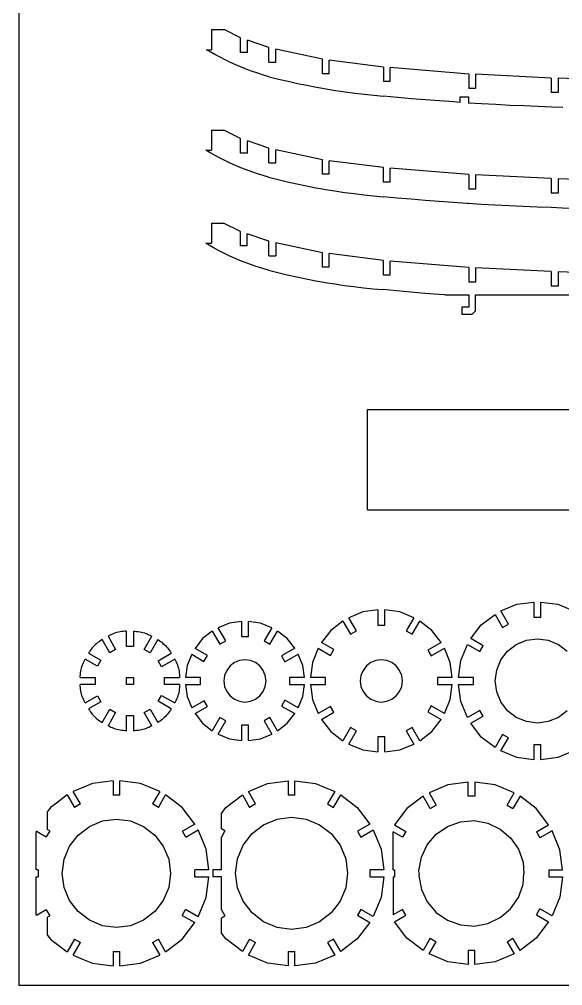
# Model space of a CAD drawing. Extents: x -131 to 131, y -146 to 146.
# Drawn here: x -130.7 to -52.7, y -145.6 to -7.2 of the extents above; entities that cross this region are included whole.
import ezdxf

# ---------------------------------------------------------------- set-up
doc = ezdxf.new("R2010")
doc.units = 0
doc.header["$MEASUREMENT"] = 0
doc.layers.get('0').update_dxf_attribs({"linetype": 'CONTINUOUS'})

msp = doc.modelspace()

# ---------------------------------------------------------------- linework, layer by layer
for p, q in [((-130.66, -145.62), (-130.66, 145.62)), ((-103.09, -8.63), (-103.09, -11.52)), ((-103.09, -8.63), (-101.26, -8.63)), ((-98.95, -9.83), (-101.26, -8.63)), ((-98.95, -11.91), (-98.95, -9.83)), ((-97.94, -11.91), (-97.94, -10.16)), ((-94.85, -11.22), (-97.94, -10.16)), ((-103.09, -11.94), (-103.82, -11.52)), ((-103.82, -11.52), (-103.09, -11.52)), ((-102.6, -12.21), (-103.09, -11.94)), ((-101.86, -12.61), (-102.6, -12.21)), ((-97.94, -11.91), (-98.95, -11.91)), ((-94.85, -13.31), (-94.85, -11.22)), ((-93.84, -13.31), (-93.84, -11.44)), ((-87.17, -12.88), (-93.84, -11.44)), ((-101.11, -12.99), (-101.86, -12.61)), ((-100.35, -13.36), (-101.11, -12.99)), ((-99.58, -13.7), (-100.35, -13.36)), ((-98.91, -13.99), (-99.58, -13.7)), ((-94.85, -13.31), (-93.84, -13.31)), ((-87.17, -14.96), (-87.17, -12.88)), ((-86.2, -14.96), (-86.2, -13.01)), ((-78.41, -14.01), (-86.2, -13.01)), ((-98.8, -14.03), (-98.91, -13.99)), ((-98.02, -14.34), (-98.8, -14.03)), ((-97.23, -14.63), (-98.02, -14.34)), ((-96.43, -14.9), (-97.23, -14.63)), ((-95.62, -15.15), (-96.43, -14.9)), ((-94.81, -15.39), (-95.62, -15.15)), ((-86.2, -14.96), (-87.17, -14.96)), ((-78.41, -14.01), (-78.41, -16.09)), ((-66.2, -15), (-77.44, -14.09)), ((-77.44, -16.09), (-77.44, -14.09)), ((-66.2, -15), (-66.2, -17.08)), ((-65.23, -15.04), (-65.23, -17.08)), ((-54.35, -15.58), (-65.23, -15.04)), ((-94.81, -15.39), (-93.46, -15.73)), ((-93.46, -15.73), (-92.11, -16.04)), ((-92.11, -16.04), (-90.76, -16.34)), ((-90.76, -16.34), (-89.4, -16.62)), ((-77.44, -16.09), (-78.41, -16.09)), ((-54.35, -15.58), (-54.35, -17.67)), ((-53.38, -15.61), (-53.38, -17.67)), ((-44.94, -15.91), (-53.38, -15.61)), ((-89.4, -16.62), (-88.04, -16.88)), ((-88.04, -16.88), (-87.17, -17.04)), ((-87.17, -17.04), (-86.67, -17.13)), ((-86.67, -17.13), (-85.3, -17.35)), ((-85.3, -17.35), (-83.93, -17.55)), ((-83.93, -17.55), (-82.55, -17.74)), ((-82.55, -17.74), (-81.17, -17.9)), ((-81.17, -17.9), (-79.79, -18.04)), ((-65.23, -17.08), (-66.2, -17.08)), ((-53.38, -17.67), (-54.35, -17.67)), ((-79.79, -18.04), (-78.41, -18.17)), ((-76.41, -18.36), (-78.41, -18.17)), ((-74.4, -18.54), (-76.41, -18.36)), ((-72.39, -18.71), (-74.4, -18.54)), ((-70.38, -18.86), (-72.39, -18.71)), ((-68.37, -19.01), (-70.38, -18.86)), ((-67.4, -19.08), (-68.37, -19.01)), ((-67.4, -18.29), (-66.24, -18.29)), ((-67.4, -19.08), (-67.4, -18.29)), ((-66.24, -18.29), (-66.24, -19.15)), ((-66.2, -19.16), (-66.24, -19.15)), ((-64.34, -19.27), (-66.2, -19.16)), ((-62.33, -19.38), (-64.34, -19.27)), ((-60.31, -19.49), (-62.33, -19.38)), ((-58.3, -19.58), (-60.31, -19.49)), ((-56.29, -19.66), (-58.3, -19.58)), ((-54.27, -19.73), (-56.29, -19.66)), ((-52.7, -19.8), (-54.27, -19.73)), ((-103.09, -23.04), (-103.09, -25.93)), ((-103.09, -23.04), (-101.34, -23.04)), ((-98.95, -24.23), (-101.34, -23.04)), ((-98.95, -26.32), (-98.95, -24.23)), ((-97.94, -26.32), (-97.94, -24.57)), ((-94.85, -25.64), (-97.94, -24.57)), ((-103.17, -26.35), (-103.9, -25.93)), ((-103.9, -25.93), (-103.09, -25.93)), ((-94.85, -27.72), (-94.85, -25.64)), ((-93.84, -27.72), (-93.84, -25.85)), ((-87.17, -27.29), (-93.84, -25.85)), ((-102.68, -26.62), (-103.17, -26.35)), ((-101.94, -27.02), (-102.68, -26.62)), ((-101.19, -27.4), (-101.94, -27.02)), ((-100.42, -27.77), (-101.19, -27.4)), ((-97.94, -26.32), (-98.95, -26.32)), ((-87.17, -29.37), (-87.17, -27.29)), ((-86.2, -29.37), (-86.2, -27.42)), ((-78.41, -28.42), (-86.2, -27.42)), ((-99.66, -28.11), (-100.42, -27.77)), ((-98.99, -28.4), (-99.66, -28.11)), ((-98.88, -28.44), (-98.99, -28.4)), ((-98.09, -28.75), (-98.88, -28.44)), ((-97.3, -29.04), (-98.09, -28.75)), ((-96.5, -29.31), (-97.3, -29.04)), ((-94.85, -27.72), (-93.84, -27.72)), ((-78.41, -30.5), (-78.41, -28.42)), ((-77.44, -30.5), (-77.44, -28.5)), ((-66.2, -29.4), (-77.44, -28.5)), ((-95.7, -29.56), (-96.5, -29.31)), ((-94.89, -29.8), (-95.7, -29.56)), ((-94.89, -29.8), (-93.54, -30.13)), ((-93.54, -30.13), (-92.19, -30.45)), ((-92.19, -30.45), (-90.83, -30.75)), ((-86.2, -29.37), (-87.17, -29.37)), ((-66.2, -29.4), (-66.2, -31.48)), ((-65.23, -29.45), (-65.23, -31.48)), ((-54.35, -29.98), (-65.23, -29.45)), ((-54.35, -29.98), (-54.35, -32.08)), ((-53.38, -30.02), (-53.38, -32.08)), ((-44.94, -30.32), (-53.38, -30.02)), ((-90.83, -30.75), (-89.48, -31.03)), ((-89.48, -31.03), (-88.11, -31.29)), ((-88.11, -31.29), (-87.24, -31.45)), ((-87.24, -31.45), (-86.75, -31.54)), ((-86.75, -31.54), (-85.38, -31.76)), ((-85.38, -31.76), (-84, -31.96)), ((-77.44, -30.5), (-78.41, -30.5)), ((-65.23, -31.48), (-66.2, -31.48)), ((-84, -31.96), (-82.63, -32.14)), ((-82.63, -32.14), (-81.25, -32.31)), ((-81.25, -32.31), (-79.87, -32.45)), ((-79.87, -32.45), (-78.49, -32.58)), ((-76.48, -32.77), (-78.49, -32.58)), ((-74.47, -32.95), (-76.48, -32.77)), ((-72.46, -33.11), (-74.47, -32.95)), ((-70.45, -33.27), (-72.46, -33.11)), ((-53.38, -32.08), (-54.35, -32.08)), ((-68.44, -33.42), (-70.45, -33.27)), ((-66.43, -33.55), (-68.44, -33.42)), ((-66.27, -33.56), (-66.43, -33.55)), ((-64.42, -33.68), (-66.27, -33.56)), ((-62.4, -33.79), (-64.42, -33.68)), ((-60.39, -33.9), (-62.4, -33.79)), ((-58.38, -33.99), (-60.39, -33.9)), ((-56.36, -34.07), (-58.38, -33.99)), ((-54.35, -34.14), (-56.36, -34.07)), ((-52.77, -34.21), (-54.35, -34.14)), ((-51.2, -34.27), (-52.77, -34.21)), ((-103.09, -36.36), (-103.09, -39.25)), ((-103.09, -36.36), (-101.37, -36.36)), ((-98.95, -37.56), (-101.37, -36.36)), ((-98.95, -39.64), (-98.95, -37.56)), ((-97.98, -39.64), (-97.98, -37.89)), ((-94.85, -38.96), (-97.98, -37.89)), ((-103.19, -39.67), (-103.92, -39.25)), ((-103.92, -39.25), (-103.09, -39.25)), ((-102.71, -39.94), (-103.19, -39.67)), ((-101.97, -40.34), (-102.71, -39.94)), ((-97.98, -39.64), (-98.95, -39.64)), ((-94.85, -41.04), (-94.85, -38.96)), ((-93.84, -39.18), (-93.84, -41.04)), ((-87.17, -40.61), (-93.84, -39.18)), ((-101.21, -40.73), (-101.97, -40.34)), ((-100.45, -41.09), (-101.21, -40.73)), ((-99.68, -41.44), (-100.45, -41.09)), ((-99.02, -41.73), (-99.68, -41.44)), ((-94.85, -41.04), (-93.84, -41.04)), ((-87.17, -42.69), (-87.17, -40.61)), ((-86.2, -42.69), (-86.2, -40.74)), ((-78.41, -41.74), (-86.2, -40.74)), ((-98.91, -41.76), (-99.02, -41.73)), ((-98.12, -42.07), (-98.91, -41.76)), ((-97.33, -42.36), (-98.12, -42.07)), ((-96.53, -42.63), (-97.33, -42.36)), ((-95.73, -42.89), (-96.53, -42.63)), ((-94.91, -43.12), (-95.73, -42.89)), ((-86.2, -42.69), (-87.17, -42.69)), ((-78.41, -43.82), (-78.41, -41.74)), ((-77.44, -43.82), (-77.44, -41.82)), ((-66.2, -42.73), (-77.44, -41.82)), ((-66.2, -42.73), (-66.2, -44.81)), ((-65.23, -42.77), (-65.23, -44.81)), ((-54.35, -43.31), (-65.23, -42.77)), ((-94.91, -43.12), (-93.57, -43.46)), ((-93.57, -43.46), (-92.22, -43.78)), ((-92.22, -43.78), (-90.86, -44.07)), ((-90.86, -44.07), (-89.5, -44.35)), ((-77.44, -43.82), (-78.41, -43.82)), ((-54.35, -43.31), (-54.35, -45.39)), ((-53.38, -43.34), (-53.38, -45.39)), ((-44.93, -43.64), (-53.38, -43.34)), ((-89.5, -44.35), (-88.14, -44.62)), ((-88.14, -44.62), (-87.27, -44.77)), ((-87.27, -44.77), (-86.77, -44.86)), ((-86.77, -44.86), (-85.4, -45.08)), ((-85.4, -45.08), (-84.03, -45.28)), ((-84.03, -45.28), (-82.66, -45.47)), ((-82.66, -45.47), (-81.28, -45.63)), ((-81.28, -45.63), (-79.9, -45.78)), ((-65.23, -44.81), (-66.2, -44.81)), ((-53.38, -45.39), (-54.35, -45.39)), ((-79.9, -45.78), (-78.52, -45.9)), ((-76.51, -46.09), (-78.52, -45.9)), ((-74.5, -46.27), (-76.51, -46.09)), ((-72.49, -46.44), (-74.5, -46.27)), ((-70.48, -46.59), (-72.49, -46.44)), ((-69.61, -46.66), (-70.48, -46.59)), ((-69.61, -46.66), (-66.2, -46.66)), ((-66.2, -46.66), (-66.2, -48.41)), ((-65.23, -46.66), (-50.67, -46.66)), ((-65.23, -48.91), (-65.23, -46.66)), ((-67.2, -48.41), (-67.2, -49.41)), ((-66.2, -48.41), (-67.2, -48.41)), ((-67.2, -49.41), (-65.71, -49.41)), ((-65.23, -48.91), (-65.71, -49.41)), ((-80.7, -63.06), (-34.63, -63.06)), ((-80.7, -77.44), (-80.7, -63.06)), ((-80.7, -77.44), (-34.63, -77.44)), ((-61.58, -91.93), (-59.29, -90.98)), ((-59.29, -90.98), (-56.84, -90.66)), ((-56.84, -90.66), (-56.84, -92.83)), ((-55.87, -90.66), (-53.41, -90.98)), ((-55.87, -92.83), (-55.87, -90.66)), ((-53.41, -90.98), (-51.12, -91.93)), ((-81.38, -92.07), (-83.39, -92.91)), ((-79.21, -91.79), (-81.38, -92.07)), ((-79.21, -91.79), (-79.21, -93.96)), ((-78.24, -93.96), (-78.24, -91.79)), ((-76.08, -92.07), (-78.24, -91.79)), ((-74.06, -92.91), (-76.08, -92.07)), ((-64.39, -93.92), (-62.42, -92.42)), ((-62.42, -92.42), (-61.34, -94.3)), ((-60.49, -93.82), (-61.58, -91.93)), ((-100.51, -93.67), (-102.13, -94.34)), ((-98.77, -93.44), (-100.51, -93.67)), ((-98.77, -93.44), (-98.77, -95.61)), ((-97.8, -95.61), (-97.8, -93.44)), ((-96.07, -93.67), (-97.8, -93.44)), ((-94.45, -94.34), (-96.07, -93.67)), ((-84.23, -93.39), (-85.97, -94.72)), ((-84.23, -93.39), (-83.15, -95.28)), ((-82.31, -94.79), (-83.39, -92.91)), ((-79.21, -93.96), (-78.24, -93.96)), ((-74.06, -92.91), (-75.15, -94.79)), ((-74.31, -95.28), (-73.22, -93.39)), ((-71.49, -94.72), (-73.22, -93.39)), ((-65.9, -95.89), (-64.39, -93.92)), ((-61.34, -94.3), (-60.49, -93.82)), ((-56.84, -92.83), (-55.87, -92.83)), ((-117.73, -95.45), (-117.93, -95.56)), ((-117.52, -95.35), (-117.73, -95.45)), ((-117.31, -95.25), (-117.52, -95.35)), ((-117.09, -95.17), (-117.31, -95.25)), ((-116.87, -95.09), (-117.09, -95.17)), ((-116.65, -95.03), (-116.87, -95.09)), ((-116.43, -94.97), (-116.65, -95.03)), ((-116.2, -94.93), (-116.43, -94.97)), ((-115.97, -94.89), (-116.2, -94.93)), ((-115.74, -94.87), (-115.97, -94.89)), ((-115.51, -94.85), (-115.74, -94.87)), ((-115.27, -94.85), (-115.51, -94.85)), ((-115.27, -97.01), (-115.27, -94.85)), ((-114.3, -94.85), (-114.3, -97.01)), ((-114.3, -94.85), (-114.07, -94.85)), ((-114.07, -94.85), (-113.84, -94.87)), ((-113.84, -94.87), (-113.61, -94.89)), ((-113.61, -94.89), (-113.38, -94.93)), ((-113.38, -94.93), (-113.15, -94.97)), ((-113.15, -94.97), (-112.93, -95.03)), ((-112.93, -95.03), (-112.7, -95.09)), ((-112.7, -95.09), (-112.48, -95.17)), ((-112.48, -95.17), (-112.27, -95.25)), ((-112.27, -95.25), (-112.06, -95.35)), ((-112.06, -95.35), (-111.85, -95.45)), ((-111.85, -95.45), (-111.64, -95.56)), ((-102.97, -94.83), (-104.37, -95.9)), ((-102.97, -94.83), (-101.88, -96.71)), ((-101.04, -96.22), (-102.13, -94.34)), ((-94.45, -94.34), (-95.54, -96.22)), ((-94.7, -96.71), (-93.61, -94.83)), ((-92.22, -95.89), (-93.61, -94.83)), ((-85.97, -94.72), (-87.3, -96.45)), ((-83.15, -95.28), (-82.31, -94.79)), ((-75.15, -94.79), (-74.31, -95.28)), ((-70.16, -96.45), (-71.49, -94.72)), ((-119.87, -96.89), (-120.04, -97.06)), ((-119.71, -96.73), (-119.87, -96.89)), ((-119.53, -96.58), (-119.71, -96.73)), ((-119.35, -96.43), (-119.53, -96.58)), ((-119.16, -96.29), (-119.35, -96.43)), ((-118.97, -96.17), (-119.16, -96.29)), ((-118.77, -96.04), (-118.97, -96.17)), ((-117.69, -97.92), (-118.77, -96.04)), ((-117.93, -95.56), (-116.85, -97.44)), ((-112.73, -97.44), (-111.64, -95.56)), ((-110.8, -96.04), (-111.89, -97.92)), ((-110.8, -96.04), (-110.61, -96.17)), ((-110.61, -96.17), (-110.41, -96.29)), ((-110.41, -96.29), (-110.23, -96.43)), ((-110.23, -96.43), (-110.05, -96.58)), ((-110.05, -96.58), (-109.87, -96.73)), ((-109.87, -96.73), (-109.7, -96.89)), ((-109.7, -96.89), (-109.54, -97.06)), ((-104.37, -95.9), (-105.44, -97.31)), ((-101.88, -96.71), (-101.04, -96.22)), ((-98.77, -95.61), (-97.8, -95.61)), ((-95.54, -96.22), (-94.7, -96.71)), ((-91.15, -97.28), (-92.22, -95.89)), ((-85.54, -97.47), (-87.3, -96.45)), ((-70.16, -96.45), (-72.04, -97.54)), ((-67.33, -99.02), (-66.38, -96.73)), ((-66.38, -96.73), (-64.62, -97.75)), ((-64.14, -96.91), (-65.9, -95.89)), ((-64.62, -97.75), (-64.14, -96.91)), ((-60.62, -97.7), (-59.37, -96.74)), ((-59.37, -96.74), (-57.91, -96.14)), ((-57.91, -96.14), (-56.35, -95.93)), ((-56.35, -95.93), (-54.79, -96.14)), ((-54.79, -96.14), (-53.34, -96.74)), ((-53.34, -96.74), (-52.09, -97.7)), ((-120.6, -97.79), (-120.72, -97.99)), ((-120.72, -97.99), (-118.96, -99.01)), ((-120.47, -97.6), (-120.6, -97.79)), ((-120.33, -97.41), (-120.47, -97.6)), ((-120.19, -97.23), (-120.33, -97.41)), ((-120.04, -97.06), (-120.19, -97.23)), ((-116.85, -97.44), (-117.69, -97.92)), ((-114.3, -97.01), (-115.27, -97.01)), ((-111.89, -97.92), (-112.73, -97.44)), ((-110.74, -99.08), (-108.86, -97.99)), ((-109.54, -97.06), (-109.39, -97.23)), ((-109.39, -97.23), (-109.24, -97.41)), ((-109.24, -97.41), (-109.11, -97.6)), ((-109.11, -97.6), (-108.98, -97.79)), ((-108.98, -97.79), (-108.86, -97.99)), ((-105.93, -98.15), (-106.59, -99.76)), ((-105.93, -98.15), (-104.17, -99.16)), ((-103.68, -98.32), (-105.44, -97.31)), ((-91.15, -97.28), (-93.04, -98.37)), ((-92.55, -99.21), (-90.67, -98.12)), ((-90, -99.74), (-90.67, -98.12)), ((-87.78, -97.29), (-88.62, -99.31)), ((-87.78, -97.29), (-86.02, -98.31)), ((-86.02, -98.31), (-85.54, -97.47)), ((-72.04, -97.54), (-71.56, -98.38)), ((-71.56, -98.38), (-69.67, -97.29)), ((-68.84, -99.31), (-69.67, -97.29)), ((-61.57, -98.95), (-60.62, -97.7)), ((-121.67, -99.89), (-121.6, -99.67)), ((-121.6, -99.67), (-121.51, -99.46)), ((-121.51, -99.46), (-121.42, -99.24)), ((-121.42, -99.24), (-121.32, -99.04)), ((-121.32, -99.04), (-121.21, -98.83)), ((-119.45, -99.85), (-121.21, -98.83)), ((-118.96, -99.01), (-119.45, -99.85)), ((-110.26, -99.92), (-110.74, -99.08)), ((-108.37, -98.83), (-110.26, -99.92)), ((-108.37, -98.83), (-108.26, -99.04)), ((-108.26, -99.04), (-108.16, -99.24)), ((-108.16, -99.24), (-108.06, -99.46)), ((-108.06, -99.46), (-107.98, -99.67)), ((-107.98, -99.67), (-107.91, -99.89)), ((-104.17, -99.16), (-103.68, -98.32)), ((-99.8, -99.34), (-100.43, -99.82)), ((-99.07, -99.04), (-99.8, -99.34)), ((-98.29, -98.94), (-99.07, -99.04)), ((-97.51, -99.04), (-98.29, -98.94)), ((-96.78, -99.34), (-97.51, -99.04)), ((-96.15, -99.82), (-96.78, -99.34)), ((-93.04, -98.37), (-92.55, -99.21)), ((-88.62, -99.31), (-88.9, -101.48)), ((-80.24, -99.34), (-80.86, -99.82)), ((-79.51, -99.04), (-80.24, -99.34)), ((-78.73, -98.94), (-79.51, -99.04)), ((-77.94, -99.04), (-78.73, -98.94)), ((-77.21, -99.34), (-77.94, -99.04)), ((-76.59, -99.82), (-77.21, -99.34)), ((-68.55, -101.48), (-68.84, -99.31)), ((-67.65, -101.48), (-67.33, -99.02)), ((-62.18, -100.4), (-61.57, -98.95)), ((-121.91, -101.26), (-121.9, -101.03)), ((-121.9, -101.03), (-121.87, -100.8)), ((-121.87, -100.8), (-121.84, -100.57)), ((-121.84, -100.57), (-121.79, -100.34)), ((-121.79, -100.34), (-121.74, -100.11)), ((-121.74, -100.11), (-121.67, -99.89)), ((-107.91, -99.89), (-107.84, -100.11)), ((-107.84, -100.11), (-107.79, -100.34)), ((-107.79, -100.34), (-107.74, -100.57)), ((-107.74, -100.57), (-107.71, -100.8)), ((-107.71, -100.8), (-107.68, -101.03)), ((-107.68, -101.03), (-107.67, -101.26)), ((-106.59, -99.76), (-106.81, -101.49)), ((-100.91, -100.45), (-101.21, -101.18)), ((-100.43, -99.82), (-100.91, -100.45)), ((-95.67, -100.45), (-96.15, -99.82)), ((-95.37, -101.18), (-95.67, -100.45)), ((-89.77, -101.48), (-90, -99.74)), ((-81.35, -100.45), (-81.65, -101.18)), ((-80.86, -99.82), (-81.35, -100.45)), ((-76.11, -100.45), (-76.59, -99.82)), ((-75.81, -101.18), (-76.11, -100.45)), ((-62.38, -101.96), (-62.18, -100.4)), ((-121.92, -101.49), (-121.91, -101.26)), ((-121.92, -101.49), (-119.77, -101.49)), ((-119.77, -101.49), (-119.77, -102.46)), ((-115.27, -101.49), (-114.3, -101.49)), ((-115.27, -102.46), (-115.27, -101.49)), ((-114.3, -101.49), (-114.3, -102.46)), ((-109.81, -101.49), (-107.66, -101.49)), ((-109.81, -102.46), (-109.81, -101.49)), ((-107.67, -101.26), (-107.66, -101.49)), ((-104.67, -101.49), (-106.81, -101.49)), ((-104.67, -102.46), (-104.67, -101.49)), ((-101.21, -101.18), (-101.31, -101.96)), ((-101.31, -101.96), (-101.21, -102.74)), ((-95.27, -101.96), (-95.37, -101.18)), ((-95.37, -102.74), (-95.27, -101.96)), ((-89.77, -101.48), (-91.91, -101.48)), ((-91.91, -101.48), (-91.91, -102.45)), ((-91.91, -102.45), (-89.77, -102.45)), ((-90, -104.18), (-89.77, -102.45)), ((-86.76, -101.48), (-88.9, -101.48)), ((-88.9, -102.45), (-88.62, -104.61)), ((-88.9, -102.45), (-86.76, -102.45)), ((-86.76, -102.45), (-86.76, -101.48)), ((-81.65, -101.18), (-81.75, -101.96)), ((-81.75, -101.96), (-81.65, -102.74)), ((-75.7, -101.96), (-75.81, -101.18)), ((-75.81, -102.74), (-75.7, -101.96)), ((-68.55, -101.48), (-70.69, -101.48)), ((-70.69, -101.48), (-70.69, -102.45)), ((-70.69, -102.45), (-68.55, -102.45)), ((-68.84, -104.61), (-68.55, -102.45)), ((-65.51, -101.48), (-67.65, -101.48)), ((-67.33, -104.9), (-67.65, -102.45)), ((-67.65, -102.45), (-65.51, -102.45)), ((-65.51, -102.45), (-65.51, -101.48)), ((-62.18, -103.52), (-62.38, -101.96)), ((-121.91, -102.69), (-121.92, -102.46)), ((-119.77, -102.46), (-121.92, -102.46)), ((-121.9, -102.92), (-121.91, -102.69)), ((-121.87, -103.16), (-121.9, -102.92)), ((-121.84, -103.38), (-121.87, -103.16)), ((-121.79, -103.61), (-121.84, -103.38)), ((-121.74, -103.84), (-121.79, -103.61)), ((-121.67, -104.06), (-121.74, -103.84)), ((-114.3, -102.46), (-115.27, -102.46)), ((-107.66, -102.46), (-109.81, -102.46)), ((-107.84, -103.84), (-107.91, -104.06)), ((-107.79, -103.61), (-107.84, -103.84)), ((-107.74, -103.38), (-107.79, -103.61)), ((-107.71, -103.16), (-107.74, -103.38)), ((-107.68, -102.92), (-107.71, -103.16)), ((-107.67, -102.69), (-107.68, -102.92)), ((-107.66, -102.46), (-107.67, -102.69)), ((-106.81, -102.46), (-106.58, -104.19)), ((-106.81, -102.46), (-104.67, -102.46)), ((-101.21, -102.74), (-100.91, -103.47)), ((-100.91, -103.47), (-100.43, -104.1)), ((-96.15, -104.1), (-95.67, -103.47)), ((-95.67, -103.47), (-95.37, -102.74)), ((-81.65, -102.74), (-81.35, -103.47)), ((-81.35, -103.47), (-80.86, -104.1)), ((-76.59, -104.1), (-76.11, -103.47)), ((-76.11, -103.47), (-75.81, -102.74)), ((-61.57, -104.98), (-62.18, -103.52)), ((-121.6, -104.28), (-121.67, -104.06)), ((-121.51, -104.5), (-121.6, -104.28)), ((-121.42, -104.71), (-121.51, -104.5)), ((-121.32, -104.92), (-121.42, -104.71)), ((-121.21, -105.12), (-121.32, -104.92)), ((-121.21, -105.12), (-119.44, -104.1)), ((-118.95, -104.94), (-120.72, -105.96)), ((-119.44, -104.1), (-118.95, -104.94)), ((-110.75, -104.87), (-110.27, -104.03)), ((-108.86, -105.96), (-110.75, -104.87)), ((-110.27, -104.03), (-108.37, -105.12)), ((-108.26, -104.92), (-108.37, -105.12)), ((-108.16, -104.71), (-108.26, -104.92)), ((-108.06, -104.5), (-108.16, -104.71)), ((-107.98, -104.28), (-108.06, -104.5)), ((-107.91, -104.06), (-107.98, -104.28)), ((-106.58, -104.19), (-105.91, -105.8)), ((-104.15, -104.79), (-105.91, -105.8)), ((-103.67, -105.63), (-104.15, -104.79)), ((-100.43, -104.1), (-99.8, -104.58)), ((-99.8, -104.58), (-99.07, -104.88)), ((-99.07, -104.88), (-98.29, -104.99)), ((-98.29, -104.99), (-97.51, -104.88)), ((-97.51, -104.88), (-96.78, -104.58)), ((-96.78, -104.58), (-96.15, -104.1)), ((-92.55, -104.72), (-93.04, -105.56)), ((-90.67, -105.8), (-92.55, -104.72)), ((-90.67, -105.8), (-90, -104.18)), ((-88.62, -104.61), (-87.78, -106.63)), ((-80.86, -104.1), (-80.24, -104.58)), ((-80.24, -104.58), (-79.51, -104.88)), ((-79.51, -104.88), (-78.73, -104.99)), ((-78.73, -104.99), (-77.94, -104.88)), ((-77.94, -104.88), (-77.21, -104.58)), ((-77.21, -104.58), (-76.59, -104.1)), ((-69.67, -106.63), (-68.84, -104.61)), ((-66.38, -107.19), (-67.33, -104.9)), ((-60.62, -106.23), (-61.57, -104.98)), ((-120.72, -105.96), (-120.6, -106.16)), ((-120.6, -106.16), (-120.47, -106.35)), ((-120.47, -106.35), (-120.33, -106.54)), ((-120.33, -106.54), (-120.19, -106.72)), ((-118.77, -107.91), (-117.68, -106.01)), ((-116.84, -106.49), (-117.93, -108.39)), ((-117.68, -106.01), (-116.84, -106.49)), ((-112.74, -106.49), (-111.9, -106.01)), ((-111.64, -108.39), (-112.74, -106.49)), ((-111.9, -106.01), (-110.8, -107.91)), ((-109.24, -106.54), (-109.39, -106.72)), ((-109.11, -106.35), (-109.24, -106.54)), ((-108.98, -106.16), (-109.11, -106.35)), ((-108.86, -105.96), (-108.98, -106.16)), ((-105.43, -106.64), (-103.67, -105.63)), ((-93.04, -105.56), (-91.15, -106.64)), ((-86.02, -105.61), (-87.78, -106.63)), ((-87.3, -107.47), (-85.54, -106.45)), ((-85.54, -106.45), (-86.02, -105.61)), ((-71.56, -105.54), (-72.04, -106.38)), ((-72.04, -106.38), (-70.16, -107.47)), ((-69.67, -106.63), (-71.56, -105.54)), ((-64.62, -106.18), (-66.38, -107.19)), ((-64.14, -107.02), (-64.62, -106.18)), ((-59.37, -107.19), (-60.62, -106.23)), ((-52.09, -106.23), (-53.34, -107.19)), ((-120.19, -106.72), (-120.04, -106.89)), ((-120.04, -106.89), (-119.87, -107.06)), ((-119.87, -107.06), (-119.71, -107.22)), ((-119.71, -107.22), (-119.53, -107.38)), ((-119.53, -107.38), (-119.35, -107.52)), ((-119.35, -107.52), (-119.16, -107.66)), ((-119.16, -107.66), (-118.97, -107.79)), ((-118.97, -107.79), (-118.77, -107.91)), ((-115.27, -106.93), (-114.3, -106.93)), ((-115.27, -109.1), (-115.27, -106.93)), ((-114.3, -106.93), (-114.3, -109.1)), ((-110.61, -107.79), (-110.8, -107.91)), ((-110.41, -107.66), (-110.61, -107.79)), ((-110.23, -107.52), (-110.41, -107.66)), ((-110.05, -107.38), (-110.23, -107.52)), ((-109.87, -107.22), (-110.05, -107.38)), ((-109.7, -107.06), (-109.87, -107.22)), ((-109.54, -106.89), (-109.7, -107.06)), ((-109.39, -106.72), (-109.54, -106.89)), ((-105.43, -106.64), (-104.36, -108.03)), ((-101.88, -107.22), (-102.97, -109.1)), ((-102.13, -109.58), (-101.04, -107.7)), ((-101.04, -107.7), (-101.88, -107.22)), ((-94.7, -107.22), (-95.54, -107.7)), ((-95.54, -107.7), (-94.45, -109.58)), ((-93.61, -109.1), (-94.7, -107.22)), ((-92.22, -108.03), (-91.15, -106.64)), ((-87.3, -107.47), (-85.97, -109.2)), ((-71.49, -109.2), (-70.16, -107.47)), ((-65.9, -108.03), (-64.14, -107.02)), ((-57.91, -107.79), (-59.37, -107.19)), ((-56.35, -107.99), (-57.91, -107.79)), ((-54.79, -107.79), (-56.35, -107.99)), ((-53.34, -107.19), (-54.79, -107.79)), ((-117.73, -108.5), (-117.93, -108.39)), ((-117.52, -108.61), (-117.73, -108.5)), ((-117.31, -108.7), (-117.52, -108.61)), ((-117.09, -108.78), (-117.31, -108.7)), ((-116.87, -108.86), (-117.09, -108.78)), ((-116.65, -108.92), (-116.87, -108.86)), ((-116.43, -108.98), (-116.65, -108.92)), ((-116.2, -109.02), (-116.43, -108.98)), ((-115.97, -109.06), (-116.2, -109.02)), ((-115.74, -109.08), (-115.97, -109.06)), ((-115.51, -109.1), (-115.74, -109.08)), ((-115.27, -109.1), (-115.51, -109.1)), ((-114.07, -109.1), (-114.3, -109.1)), ((-113.84, -109.08), (-114.07, -109.1)), ((-113.61, -109.06), (-113.84, -109.08)), ((-113.38, -109.02), (-113.61, -109.06)), ((-113.15, -108.98), (-113.38, -109.02)), ((-112.93, -108.92), (-113.15, -108.98)), ((-112.7, -108.86), (-112.93, -108.92)), ((-112.48, -108.78), (-112.7, -108.86)), ((-112.27, -108.7), (-112.48, -108.78)), ((-112.06, -108.61), (-112.27, -108.7)), ((-111.85, -108.5), (-112.06, -108.61)), ((-111.64, -108.39), (-111.85, -108.5)), ((-104.36, -108.03), (-102.97, -109.1)), ((-97.8, -108.32), (-98.77, -108.32)), ((-98.77, -108.32), (-98.77, -110.48)), ((-97.8, -110.48), (-97.8, -108.32)), ((-93.61, -109.1), (-92.22, -108.03)), ((-85.97, -109.2), (-84.23, -110.53)), ((-83.15, -108.65), (-84.23, -110.53)), ((-83.39, -111.02), (-82.31, -109.13)), ((-82.31, -109.13), (-83.15, -108.65)), ((-74.31, -108.65), (-75.15, -109.13)), ((-75.15, -109.13), (-74.06, -111.02)), ((-73.22, -110.53), (-74.31, -108.65)), ((-73.22, -110.53), (-71.49, -109.2)), ((-64.39, -110), (-65.9, -108.03)), ((-102.13, -109.58), (-100.51, -110.26)), ((-100.51, -110.26), (-98.77, -110.48)), ((-97.8, -110.48), (-96.07, -110.26)), ((-96.07, -110.26), (-94.45, -109.58)), ((-79.21, -109.98), (-79.21, -112.14)), ((-78.24, -109.98), (-79.21, -109.98)), ((-78.24, -112.14), (-78.24, -109.98)), ((-62.42, -111.51), (-64.39, -110)), ((-61.34, -109.62), (-62.42, -111.51)), ((-61.58, -111.99), (-60.49, -110.11)), ((-60.49, -110.11), (-61.34, -109.62)), ((-83.39, -111.02), (-81.38, -111.85)), ((-81.38, -111.85), (-79.21, -112.14)), ((-78.24, -112.14), (-76.08, -111.85)), ((-76.08, -111.85), (-74.06, -111.02)), ((-59.29, -112.94), (-61.58, -111.99)), ((-56.84, -111.11), (-56.84, -113.27)), ((-55.87, -111.11), (-56.84, -111.11)), ((-55.87, -113.27), (-55.87, -111.11)), ((-51.12, -111.99), (-53.41, -112.94)), ((-56.84, -113.27), (-59.29, -112.94)), ((-53.41, -112.94), (-55.87, -113.27)), ((-117.21, -116.26), (-120.18, -116.65)), ((-117.21, -116.26), (-117.21, -118.33)), ((-113.28, -116.65), (-116.24, -116.26)), ((-116.24, -118.33), (-116.24, -116.26)), ((-95.05, -116.67), (-92.09, -116.28)), ((-92.09, -116.28), (-92.09, -118.33)), ((-91.12, -116.28), (-88.16, -116.67)), ((-91.12, -118.33), (-91.12, -116.28)), ((-121.09, -117.03), (-122.94, -117.8)), ((-120.18, -116.65), (-121.09, -117.03)), ((-110.51, -117.8), (-113.28, -116.65)), ((-97.8, -117.81), (-95.05, -116.67)), ((-88.16, -116.67), (-85.4, -117.81)), ((-69.18, -116.86), (-71.89, -117.99)), ((-66.27, -116.48), (-69.18, -116.86)), ((-66.27, -118.49), (-66.27, -116.48)), ((-62.39, -116.86), (-65.3, -116.48)), ((-65.3, -116.48), (-65.3, -118.49)), ((-59.68, -117.99), (-62.39, -116.86)), ((-123.78, -118.28), (-125.32, -119.46)), ((-123.78, -118.28), (-122.74, -120.08)), ((-121.9, -119.59), (-122.94, -117.8)), ((-116.24, -118.33), (-117.21, -118.33)), ((-110.51, -117.8), (-111.55, -119.59)), ((-110.71, -120.08), (-109.67, -118.28)), ((-107.3, -120.1), (-109.67, -118.28)), ((-101.01, -120.11), (-98.65, -118.29)), ((-98.65, -118.29), (-97.62, -120.08)), ((-96.78, -119.59), (-97.8, -117.81)), ((-91.12, -118.33), (-92.09, -118.33)), ((-85.4, -117.81), (-86.43, -119.59)), ((-85.59, -120.08), (-84.56, -118.29)), ((-84.56, -118.29), (-82.19, -120.11)), ((-72.74, -118.47), (-75.06, -120.26)), ((-71.72, -120.22), (-72.74, -118.47)), ((-71.89, -117.99), (-70.88, -119.74)), ((-65.3, -118.49), (-66.27, -118.49)), ((-60.69, -119.74), (-59.68, -117.99)), ((-58.84, -118.47), (-59.85, -120.22)), ((-56.51, -120.26), (-58.84, -118.47)), ((-126.16, -120.1), (-126.55, -120.62)), ((-125.32, -119.46), (-126.16, -120.1)), ((-121.9, -119.59), (-122.74, -120.08)), ((-110.71, -120.08), (-111.55, -119.59)), ((-105.48, -122.48), (-107.3, -120.1)), ((-101.66, -120.95), (-101.01, -120.11)), ((-96.78, -119.59), (-97.62, -120.08)), ((-86.43, -119.59), (-85.59, -120.08)), ((-82.19, -120.11), (-80.37, -122.48)), ((-75.06, -120.26), (-76.85, -122.59)), ((-71.72, -120.22), (-70.88, -119.74)), ((-60.69, -119.74), (-59.85, -120.22)), ((-54.73, -122.59), (-56.51, -120.26)), ((-126.55, -120.62), (-126.64, -120.73)), ((-126.64, -120.73), (-126.64, -123.25)), ((-118.74, -122.03), (-116.73, -121.77)), ((-116.73, -121.77), (-114.72, -122.03)), ((-101.66, -123.15), (-101.66, -120.95)), ((-95.62, -122.56), (-93.68, -121.76)), ((-93.68, -121.76), (-91.6, -121.49)), ((-91.6, -121.49), (-89.52, -121.76)), ((-89.52, -121.76), (-87.58, -122.56)), ((-122.22, -124.04), (-120.61, -122.81)), ((-120.61, -122.81), (-118.74, -122.03)), ((-114.72, -122.03), (-112.84, -122.81)), ((-112.84, -122.81), (-111.24, -124.04)), ((-105.48, -122.48), (-107.27, -123.51)), ((-101.17, -123.44), (-101.66, -123.15)), ((-97.28, -123.84), (-95.62, -122.56)), ((-87.58, -122.56), (-85.92, -123.84)), ((-80.37, -122.48), (-82.15, -123.51)), ((-76.85, -122.59), (-75.23, -123.52)), ((-70.86, -123.93), (-69.24, -122.81)), ((-69.24, -122.81), (-67.38, -122.15)), ((-67.38, -122.15), (-65.79, -122.02)), ((-65.79, -122.02), (-65.42, -121.98)), ((-65.42, -121.98), (-63.47, -122.34)), ((-63.47, -122.34), (-61.69, -123.18)), ((-61.69, -123.18), (-60.19, -124.46)), ((-56.48, -123.6), (-54.73, -122.59)), ((-128.25, -129.05), (-128.25, -123.53)), ((-128.09, -123.53), (-128.25, -123.53)), ((-128.09, -123.53), (-126.79, -124.28)), ((-126.3, -123.44), (-126.79, -124.28)), ((-126.3, -123.44), (-126.64, -123.25)), ((-123.45, -125.65), (-122.22, -124.04)), ((-111.24, -124.04), (-110, -125.65)), ((-106.79, -124.35), (-107.27, -123.51)), ((-106.79, -124.35), (-104.99, -123.32)), ((-103.85, -126.08), (-104.99, -123.32)), ((-101.17, -123.44), (-101.66, -124.33)), ((-101.66, -129.05), (-101.66, -124.33)), ((-98.56, -125.51), (-97.28, -123.84)), ((-85.92, -123.84), (-84.64, -125.51)), ((-82.15, -123.51), (-81.67, -124.35)), ((-81.67, -124.35), (-79.89, -123.32)), ((-79.89, -123.32), (-78.74, -126.08)), ((-77.05, -129.05), (-77.05, -123.59)), ((-75.71, -124.36), (-77.05, -123.59)), ((-75.23, -123.52), (-75.71, -124.36)), ((-72.14, -125.43), (-70.86, -123.93)), ((-60.19, -124.46), (-59.07, -126.08)), ((-56.48, -123.6), (-55.99, -124.44)), ((-54.24, -123.43), (-55.99, -124.44)), ((-53.12, -126.14), (-54.24, -123.43)), ((-124.23, -127.52), (-123.45, -125.65)), ((-110, -125.65), (-109.23, -127.52)), ((-99.36, -127.44), (-98.56, -125.51)), ((-84.64, -125.51), (-83.84, -127.44)), ((-72.98, -127.22), (-72.14, -125.43)), ((-103.46, -129.05), (-103.85, -126.08)), ((-78.74, -126.08), (-78.35, -129.04)), ((-73.34, -129.16), (-72.98, -127.22)), ((-59.07, -126.08), (-58.4, -127.94)), ((-52.74, -129.05), (-53.12, -126.14)), ((-124.49, -129.53), (-124.23, -127.52)), ((-109.23, -127.52), (-108.96, -129.53)), ((-99.64, -129.52), (-99.36, -127.44)), ((-83.84, -127.44), (-83.57, -129.52)), ((-58.4, -127.94), (-58.27, -129.53)), ((-127.95, -129.05), (-128.25, -129.05)), ((-128.25, -130.02), (-127.95, -130.02)), ((-128.25, -135.53), (-128.25, -130.02)), ((-127.95, -129.05), (-127.95, -130.02)), ((-124.23, -131.54), (-124.49, -129.53)), ((-108.96, -129.53), (-109.23, -131.54)), ((-103.46, -129.05), (-105.5, -129.05)), ((-105.5, -130.02), (-105.5, -129.05)), ((-105.5, -130.02), (-103.46, -130.02)), ((-103.85, -132.98), (-103.46, -130.02)), ((-102.89, -129.05), (-102.89, -130.02)), ((-101.66, -129.05), (-102.89, -129.05)), ((-101.66, -130.02), (-102.89, -130.02)), ((-101.66, -134.77), (-101.66, -130.02)), ((-99.36, -131.6), (-99.64, -129.52)), ((-83.57, -129.52), (-83.84, -131.6)), ((-80.38, -129.04), (-80.38, -130.01)), ((-78.35, -129.04), (-80.38, -129.04)), ((-80.38, -130.01), (-78.35, -130.01)), ((-78.35, -130.01), (-78.74, -132.97)), ((-77.05, -129.05), (-76.86, -129.05)), ((-77.05, -130.02), (-76.86, -130.02)), ((-77.05, -130.02), (-77.05, -135.47)), ((-76.86, -129.05), (-76.86, -130.02)), ((-73.31, -129.53), (-73.34, -129.16)), ((-73.31, -129.53), (-73.34, -129.91)), ((-73.34, -129.91), (-72.98, -131.85)), ((-58.4, -131.12), (-58.27, -129.53)), ((-54.72, -129.05), (-54.72, -130.02)), ((-54.72, -129.05), (-52.74, -129.05)), ((-54.72, -130.02), (-52.74, -130.02)), ((-52.74, -130.02), (-53.12, -132.93)), ((-59.07, -132.98), (-58.4, -131.12)), ((-123.45, -133.41), (-124.23, -131.54)), ((-109.23, -131.54), (-110, -133.41)), ((-98.56, -133.54), (-99.36, -131.6)), ((-83.84, -131.6), (-84.64, -133.54)), ((-72.98, -131.85), (-72.14, -133.63)), ((-122.22, -135.02), (-123.45, -133.41)), ((-110, -133.41), (-111.24, -135.02)), ((-104.99, -135.75), (-103.85, -132.98)), ((-97.28, -135.2), (-98.56, -133.54)), ((-84.64, -133.54), (-85.92, -135.2)), ((-78.74, -132.97), (-79.89, -135.73)), ((-72.14, -133.63), (-70.86, -135.13)), ((-60.19, -134.6), (-59.07, -132.98)), ((-53.12, -132.93), (-54.24, -135.64)), ((-128.09, -135.53), (-128.25, -135.53)), ((-126.78, -134.78), (-128.09, -135.53)), ((-126.78, -134.78), (-126.3, -135.62)), ((-126.64, -135.81), (-126.3, -135.62)), ((-120.61, -136.26), (-122.22, -135.02)), ((-111.24, -135.02), (-112.84, -136.26)), ((-107.28, -135.55), (-106.8, -134.7)), ((-107.28, -135.55), (-105.48, -136.59)), ((-104.99, -135.75), (-106.8, -134.7)), ((-101.66, -134.77), (-101.18, -135.61)), ((-101.66, -135.89), (-101.18, -135.61)), ((-95.62, -136.48), (-97.28, -135.2)), ((-85.92, -135.2), (-87.58, -136.48)), ((-81.67, -134.7), (-82.15, -135.54)), ((-82.15, -135.54), (-80.37, -136.57)), ((-79.89, -135.73), (-81.67, -134.7)), ((-75.71, -134.7), (-77.05, -135.47)), ((-76.85, -136.48), (-75.23, -135.54)), ((-75.23, -135.54), (-75.71, -134.7)), ((-70.86, -135.13), (-69.24, -136.26)), ((-61.69, -135.88), (-60.19, -134.6)), ((-56.48, -135.47), (-55.99, -134.63)), ((-56.48, -135.47), (-54.73, -136.48)), ((-54.24, -135.64), (-55.99, -134.63)), ((-126.64, -135.81), (-126.64, -138.33)), ((-118.74, -137.03), (-120.61, -136.26)), ((-116.73, -137.3), (-118.74, -137.03)), ((-114.72, -137.03), (-116.73, -137.3)), ((-112.84, -136.26), (-114.72, -137.03)), ((-107.3, -138.96), (-105.48, -136.59)), ((-101.66, -138.09), (-101.66, -135.89)), ((-93.68, -137.28), (-95.62, -136.48)), ((-87.58, -136.48), (-89.52, -137.28)), ((-80.37, -136.57), (-82.19, -138.93)), ((-75.06, -138.81), (-76.85, -136.48)), ((-69.24, -136.26), (-67.38, -136.92)), ((-67.38, -136.92), (-65.79, -137.05)), ((-65.79, -137.05), (-65.42, -137.08)), ((-65.42, -137.08), (-63.47, -136.73)), ((-63.47, -136.73), (-61.69, -135.88)), ((-54.73, -136.48), (-56.51, -138.81)), ((-126.64, -138.33), (-126.16, -138.96)), ((-101.01, -138.93), (-101.66, -138.09)), ((-91.6, -137.56), (-93.68, -137.28)), ((-89.52, -137.28), (-91.6, -137.56)), ((-126.16, -138.96), (-125.54, -139.43)), ((-125.54, -139.43), (-123.78, -140.78)), ((-122.74, -138.98), (-123.78, -140.78)), ((-122.94, -141.27), (-121.9, -139.46)), ((-122.74, -138.98), (-121.9, -139.46)), ((-111.55, -139.46), (-110.71, -138.98)), ((-111.55, -139.46), (-110.51, -141.27)), ((-109.67, -140.78), (-110.71, -138.98)), ((-109.67, -140.78), (-107.3, -138.96)), ((-98.65, -140.75), (-101.01, -138.93)), ((-97.62, -138.97), (-98.65, -140.75)), ((-97.8, -141.24), (-96.78, -139.46)), ((-97.62, -138.97), (-96.78, -139.46)), ((-85.58, -138.97), (-86.43, -139.46)), ((-86.43, -139.46), (-85.4, -141.24)), ((-84.56, -140.75), (-85.58, -138.97)), ((-82.19, -138.93), (-84.56, -140.75)), ((-72.74, -140.59), (-75.06, -138.81)), ((-71.72, -138.84), (-72.74, -140.59)), ((-71.89, -141.08), (-70.88, -139.33)), ((-71.72, -138.84), (-70.88, -139.33)), ((-60.69, -139.33), (-59.85, -138.84)), ((-60.69, -139.33), (-59.68, -141.08)), ((-58.84, -140.59), (-59.85, -138.84)), ((-56.51, -138.81), (-58.84, -140.59)), ((-117.21, -140.73), (-116.24, -140.73)), ((-117.21, -140.73), (-117.21, -142.8)), ((-116.24, -142.8), (-116.24, -140.73)), ((-92.09, -140.73), (-92.09, -142.77)), ((-92.09, -140.73), (-91.12, -140.73)), ((-91.12, -142.77), (-91.12, -140.73)), ((-69.18, -142.2), (-71.89, -141.08)), ((-66.27, -140.58), (-66.27, -142.58)), ((-65.3, -140.58), (-66.27, -140.58)), ((-65.3, -142.58), (-65.3, -140.58)), ((-59.68, -141.08), (-62.39, -142.2)), ((-122.94, -141.27), (-121.58, -141.83)), ((-121.58, -141.83), (-120.18, -142.41)), ((-120.18, -142.41), (-118.73, -142.6)), ((-118.73, -142.6), (-117.21, -142.8)), ((-116.24, -142.8), (-113.28, -142.41)), ((-113.28, -142.41), (-110.51, -141.27)), ((-95.05, -142.38), (-97.8, -141.24)), ((-92.09, -142.77), (-95.05, -142.38)), ((-88.16, -142.38), (-91.12, -142.77)), ((-85.4, -141.24), (-88.16, -142.38)), ((-66.27, -142.58), (-69.18, -142.2)), ((-62.39, -142.2), (-65.3, -142.58)), ((130.66, -145.62), (-130.66, -145.62))]:
    msp.add_line(p, q)

doc.saveas('drawing.dxf')
